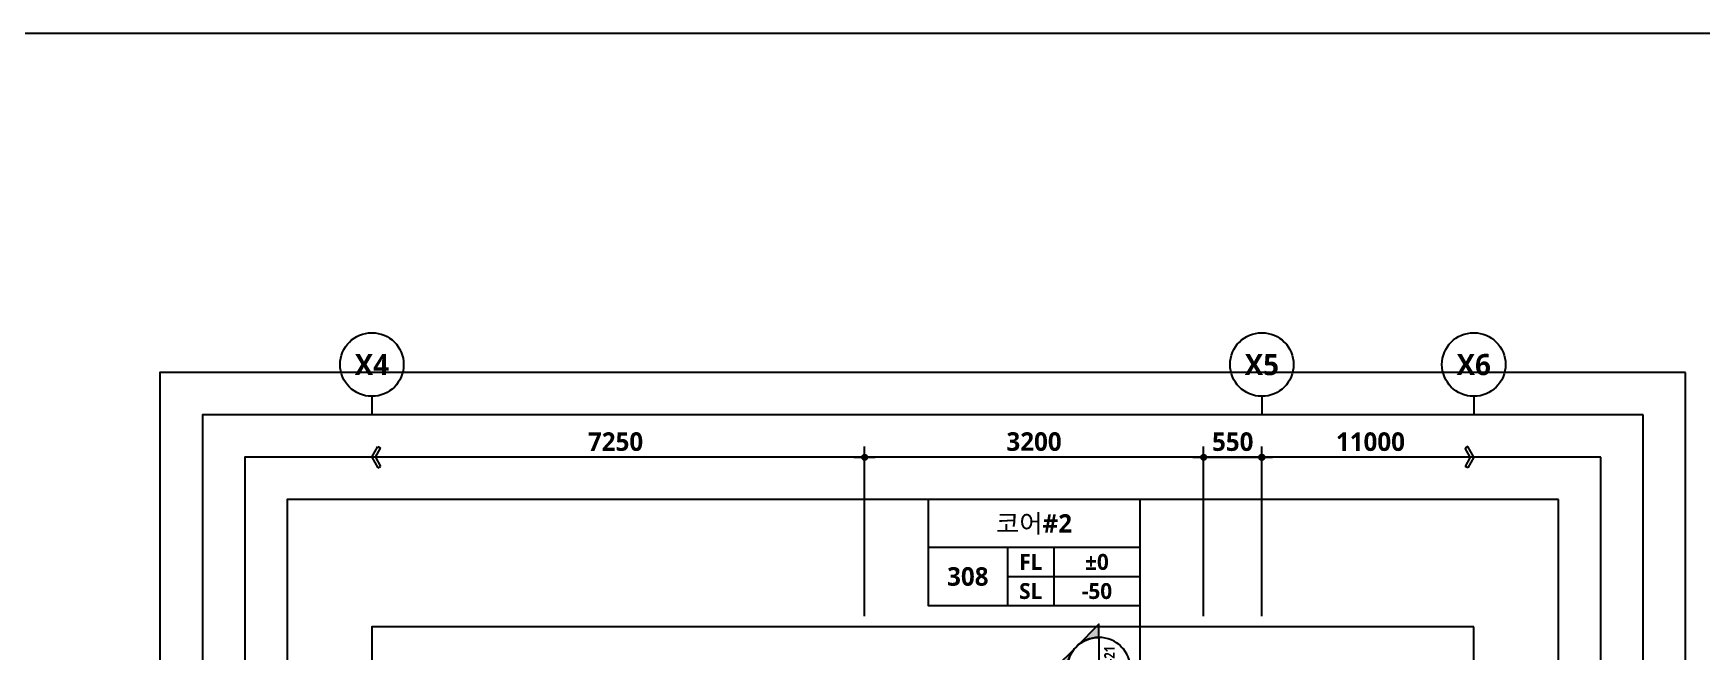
# Model space of a CAD drawing. Header units: millimetres. Extents: x -12482 to 126000, y 0 to 220200.
# Drawn here: x 60655 to 76401, y 52566 to 58400 of the extents above; entities that cross this region are included whole.
import ezdxf
from ezdxf.enums import TextEntityAlignment as Align

# ---------------------------------------------------------------- set-up
doc = ezdxf.new("R2010")
doc.units = ezdxf.units.MM
doc.header["$LTSCALE"] = 60
doc.layers.get('Defpoints').update_dxf_attribs({"color": 153})
for name, color, linetype in [('A-ANNO-GRA1', 7, 'Continuous'), ('A-ANNO-TEXT1', 7, 'Continuous'), ('A-ANNO-TEXT2', 3, 'Continuous'), ('A-ST-AXIS-BUB', 7, 'Continuous'), ('A-ST-AXIS-DIM', 7, 'Continuous'), ('AA-MKXS', 3, 'Continuous')]:
    doc.layers.add(name, color=color, linetype=linetype)
doc.layers.add('Defpoint', color=161, linetype='Continuous', plot=False)
doc.layers.add('G(그리드1)', color=185, linetype='Continuous', plot=False)
doc.styles.add('2020음성 1차', font='NanumGothicBold.ttf')
doc.styles.add('SAMOO', font='romans.shx', dxfattribs={"bigfont": 'whgtxt.shx'})
doc.styles.add('SH_나눔', font='')
doc.styles.add('SH_진천_나눔', font='')
doc.styles.get('SH_나눔').set_extended_font_data('NanumGothic', bold=True)
doc.styles.get('SH_진천_나눔').set_extended_font_data('NanumGothic', bold=True)
doc.dimstyles.new('SHP 50', dxfattribs={"dimscale": 50, "dimtxt": 3.5, "dimasz": 1, "dimexe": 2, "dimexo": 2, "dimgap": 1, "dimtad": 1, "dimdec": 0, "dimzin": 0, "dimdsep": 46, "dimtxsty": 'SH_진천_나눔', "dimblk": 'DIMDOT', "dimcen": 0.09, "dimclrd": 256, "dimclre": 256, "dimclrt": 3, "dimadec": 0, "dimazin": 1, "dimtfac": 1, "dimtdec": 0, "dimtix": 1, "dimtmove": 2, "dimatfit": 0, "dimldrblk": 'DIMDOT', "dimfxl": 1, "dimtolj": 1, "dimtzin": 0, "dimlwd": -1, "dimlwe": -1, "dimarcsym": 0})

# ---------------------------------------------------------------- blocks, each defined once
blk = doc.blocks.new('DIMDOT')
at = {"color": 0}
blk.add_line((-2, 0), (2, 0), dxfattribs=at)
for radius in [0.5, 0.25]:
    blk.add_circle((0, 0), radius, dxfattribs=at)
blk = doc.blocks.new('*D17127')
at = {"layer": 'A-ST-AXIS-DIM'}
for p, q in [((68500, 52900), (68500, 54500)), ((71700, 52900), (71700, 54500)), ((71650, 54400), (68550, 54400))]:
    blk.add_line(p, q, dxfattribs=at)
at = {"layer": 'Defpoints', "color": 0}
for p in [(68500, 54400), (68500, 52800), (71700, 52800)]:
    blk.add_point(p, dxfattribs=at)
at = {"layer": 'A-ST-AXIS-DIM', "linetype": 'ByBlock', "xscale": 50, "yscale": 50, "zscale": 50, "rotation": 180}
blk.add_blockref('DIMDOT', (68500, 54400), dxfattribs=at)
at = {"layer": 'A-ST-AXIS-DIM', "linetype": 'ByBlock', "xscale": 50, "yscale": 50, "zscale": 50}
blk.add_blockref('DIMDOT', (71700, 54400), dxfattribs=at)
at = {"layer": 'A-ST-AXIS-DIM', "color": 3, "insert": (70100, 54547), "char_height": 175, "attachment_point": 5, "style": 'SH_진천_나눔'}
blk.add_mtext('\\A1;3200', dxfattribs=at)
blk = doc.blocks.new('*D17128')
at = {"layer": 'A-ST-AXIS-DIM'}
for p, q in [((71700, 52900), (71700, 54500)), ((72250, 52900), (72250, 54500)), ((71750, 54400), (72200, 54400))]:
    blk.add_line(p, q, dxfattribs=at)
at = {"layer": 'Defpoints', "color": 0}
for p in [(72250, 54400), (71700, 52800), (72250, 52800)]:
    blk.add_point(p, dxfattribs=at)
at = {"layer": 'A-ST-AXIS-DIM', "linetype": 'ByBlock', "xscale": 50, "yscale": 50, "zscale": 50, "rotation": 180}
blk.add_blockref('DIMDOT', (71700, 54400), dxfattribs=at)
at = {"layer": 'A-ST-AXIS-DIM', "linetype": 'ByBlock', "xscale": 50, "yscale": 50, "zscale": 50}
blk.add_blockref('DIMDOT', (72250, 54400), dxfattribs=at)
at = {"layer": 'A-ST-AXIS-DIM', "color": 3, "insert": (71975, 54546), "char_height": 175, "attachment_point": 5, "style": 'SH_진천_나눔'}
blk.add_mtext('\\A1;550', dxfattribs=at)
blk = doc.blocks.new('A-ST-AXIS-BUB-1')
at = {"layer": 'A-ST-AXIS-BUB'}
blk.add_line((0, 350), (0, 0), dxfattribs=at)
blk.add_circle((0, 950), 600, dxfattribs=at)
blk = doc.blocks.new('arrow1')
at = {"color": 0}
for p, q in [((0, 0), (0.286, 0.501)), ((0, 0), (0.286, -0.501)), ((0.165, 0), (0.41, 0.429)), ((0.165, 0), (0.41, -0.429)), ((0.286, 0.501), (0.41, 0.43)), ((0.286, -0.501), (0.41, -0.43))]:
    blk.add_line(p, q, dxfattribs=at)
blk = doc.blocks.new('G$C9D92D8A7')
at = {"layer": 'A-ANNO-GRA1'}
for p, q in [((0, 11), (40, 11)), ((15, 11), (15, 0)), ((23.75, 11), (23.75, 0)), ((15, 5.5), (40, 5.5))]:
    blk.add_line(p, q, dxfattribs=at)
blk.add_lwpolyline([(0, 20), (0, 0), (40, 0), (40, 20)], close=True, dxfattribs=at)
at = {"style": '2020음성 1차'}
for tag, height, p in [('실명', 3.5, (20, 15.5)), ('마감레벨', 3, (31.875, 8.25)), ('실번호', 3.5, (7.5, 5.5)), ('구조레벨', 3, (31.875, 2.75))]:
    blk.add_attdef(tag, text='', height=height, dxfattribs=at).set_placement(p, align=Align.MIDDLE_CENTER)
at = {"layer": 'A-ANNO-TEXT1', "style": 'SH_나눔'}
for s, p in [('FL', (19.375, 8.25)), ('SL', (19.375, 2.75))]:
    blk.add_text(s, height=3, dxfattribs=at).set_placement(p, align=Align.MIDDLE)
blk = doc.blocks.new('*U15083')
at = {"layer": 'AA-MKXS'}
blk.add_hatch(color=3, dxfattribs=at).paths.add_polyline_path([(0, 8.49), (-4.24, 4.24, -0.414214), (4.24, 4.24)])
h = blk.add_hatch(color=3, dxfattribs=at)
h.paths.add_polyline_path([(-8.49, 0), (-6, 0, -0.198912), (-4.24, 4.24)])
h.paths.add_polyline_path([(6, 0), (8.49, 0), (4.24, 4.24, -0.198912)])
at = {"layer": 'AA-MKXS', "color": 3, "linetype": 'Continuous', "ltscale": 5}
blk.add_line((-6, 0), (6, 0), dxfattribs=at)
at = {"layer": 'AA-MKXS', "color": 3}
for points in [[(4.24, 4.24, 0.414214), (-4.24, 4.24), (0, 8.49)], [(-4.24, 4.24, 0.198912), (-6, 0), (-8.49, 0)], [(8.49, 0), (6, 0, 0.198912), (4.24, 4.24)]]:
    blk.add_lwpolyline(points, format="xyb", close=True, dxfattribs=at)
at = {"layer": 'AA-MKXS', "color": 3, "linetype": 'Continuous', "ltscale": 5}
blk.add_circle((0, 0), 6, dxfattribs=at)
at = {"layer": 'AA-MKXS', "style": 'SAMOO', "width": 0.85}
blk.add_attdef('ViewNUM', text='', height=2.5, dxfattribs=at).set_placement((0, 1), align=Align.BOTTOM_CENTER)
blk.add_attdef('SheetNUM', text='', height=2.5, dxfattribs=at).set_placement((0, -1), align=Align.TOP_CENTER)

msp = doc.modelspace()

# ---------------------------------------------------------------- linework, layer by layer
msp.add_lwpolyline([(71100, 49450), (71100, 53000)])
at = {"layer": 'A-ST-AXIS-DIM'}
for p, q in [((72250, 52900), (72250, 54500)), ((72250, 52900), (72250, 54500)), ((68450, 54400), (63850, 54400)), ((74250, 54400), (72300, 54400))]:
    msp.add_line(p, q, dxfattribs=at)
at = {"layer": 'Defpoint'}
msp.add_lwpolyline([(43000, 30700), (78500, 30700), (78500, 58400), (43000, 58400)], close=True, dxfattribs=at)
at = {"layer": 'G(그리드1)'}
for points in [[(76250, 55200), (61850, 55200), (61850, 33900), (76250, 33900)], [(75850, 54800), (62250, 54800), (62250, 35100), (75850, 35100)], [(75450, 54400), (62650, 54400), (62650, 35500), (75450, 35500)], [(75050, 54000), (63050, 54000), (63050, 35900), (75050, 35900)], [(74250, 52800), (63850, 52800), (63850, 36700), (74250, 36700)]]:
    msp.add_lwpolyline(points, close=True, dxfattribs=at)

# ---------------------------------------------------------------- block references
ref = msp.add_blockref('*U15083', (70711.5, 52400), dxfattribs=dict(xscale=-50, yscale=50, zscale=50, rotation=89.99999999999959))
ref.add_attrib('SheetNUM', 'A-500-21', dxfattribs={"layer": 'AA-MKXS', "height": 100, "rotation": 90, "style": '2020음성 1차', "width": 0.8}).set_placement((70761.5, 52400), align=Align.TOP_CENTER)
ref.add_attrib('ViewNUM', '1', dxfattribs={"layer": 'AA-MKXS', "height": 125, "rotation": 90, "style": '2020음성 1차'}).set_placement((70661.5, 52400), align=Align.BOTTOM_CENTER)
at = {"layer": 'A-ANNO-TEXT1'}
ref = msp.add_blockref('G$C9D92D8A7', (69100, 53000), dxfattribs=dict(at, xscale=50, yscale=50, zscale=50))
ref.add_attrib('실명', '코어#2', dxfattribs={"layer": 'A-ANNO-TEXT2', "height": 175, "style": '2020음성 1차'}).set_placement((70100, 53775, 68666.7), align=Align.MIDDLE_CENTER)
ref.add_attrib('실번호', '308', dxfattribs={"layer": 'A-ANNO-TEXT2', "height": 175, "style": '2020음성 1차'}).set_placement((69475, 53275, 68666.7), align=Align.MIDDLE_CENTER)
ref.add_attrib('마감레벨', '%%p0', dxfattribs={"height": 150, "style": '2020음성 1차'}).set_placement((70693.7, 53412.5, 68666.7), align=Align.MIDDLE_CENTER)
ref.add_attrib('구조레벨', '-50', dxfattribs={"height": 150, "style": '2020음성 1차'}).set_placement((70693.7, 53137.5, 68666.7), align=Align.MIDDLE_CENTER)
at = {"layer": 'A-ST-AXIS-BUB', "xscale": 0.5, "yscale": 0.5, "zscale": 0.5}
for p in [(63850, 54800), (72250, 54800), (74250, 54800)]:
    msp.add_blockref('A-ST-AXIS-BUB-1', p, dxfattribs=at)
at = {"layer": 'A-ST-AXIS-DIM'}
for name, p, xscale, yscale, zscale, rotation in [('arrow1', (63850, 54400), -200, 200, 200, 179.9999999999859), ('arrow1', (74250, 54400), 200, 200, 200, 180.000000000013), ('DIMDOT', (72250, 54400), 50, 50, 50, 180)]:
    msp.add_blockref(name, p, dxfattribs=dict(at, xscale=xscale, yscale=yscale, zscale=zscale, rotation=rotation))
at = {"layer": 'A-ST-AXIS-DIM', "xscale": 50, "yscale": 50, "zscale": 50}
msp.add_blockref('DIMDOT', (68500, 54400), dxfattribs=at)

# ---------------------------------------------------------------- texts
at = {"layer": 'A-ANNO-TEXT1', "style": 'SH_진천_나눔'}
for s, p in [('X4', (63850, 55275)), ('X5', (72250, 55275)), ('X6', (74250, 55275))]:
    msp.add_text(s, height=200, dxfattribs=at).set_placement(p, align=Align.MIDDLE_CENTER)
at = {"layer": 'A-ST-AXIS-DIM', "color": 3, "char_height": 175, "attachment_point": 5, "style": 'SH_진천_나눔'}
for s, insert in [('\\A1;7250', (66150, 54546.6)), ('\\A1;11000', (73275, 54546))]:
    msp.add_mtext(s, dxfattribs=dict(at, insert=insert))

# ---------------------------------------------------------------- dimensions: what is measured, and where the dimension line sits
at = {"layer": 'A-ST-AXIS-DIM'}
for base, p2, angle, picture, middle in [((68500, 54400), (68500, 52800), 180, '*D17127', (70100, 54546.6)), ((72250, 54400), (72250, 52800), 0, '*D17128', (71975, 54546.2))]:
    dim = msp.add_linear_dim(base=base, p1=(71700, 52800), p2=p2, angle=angle, dimstyle='SHP 50', dxfattribs=at)
    dim.commit()
    dim.dimension.update_dxf_attribs({"geometry": picture, "text_midpoint": middle})

doc.saveas('drawing.dxf')
